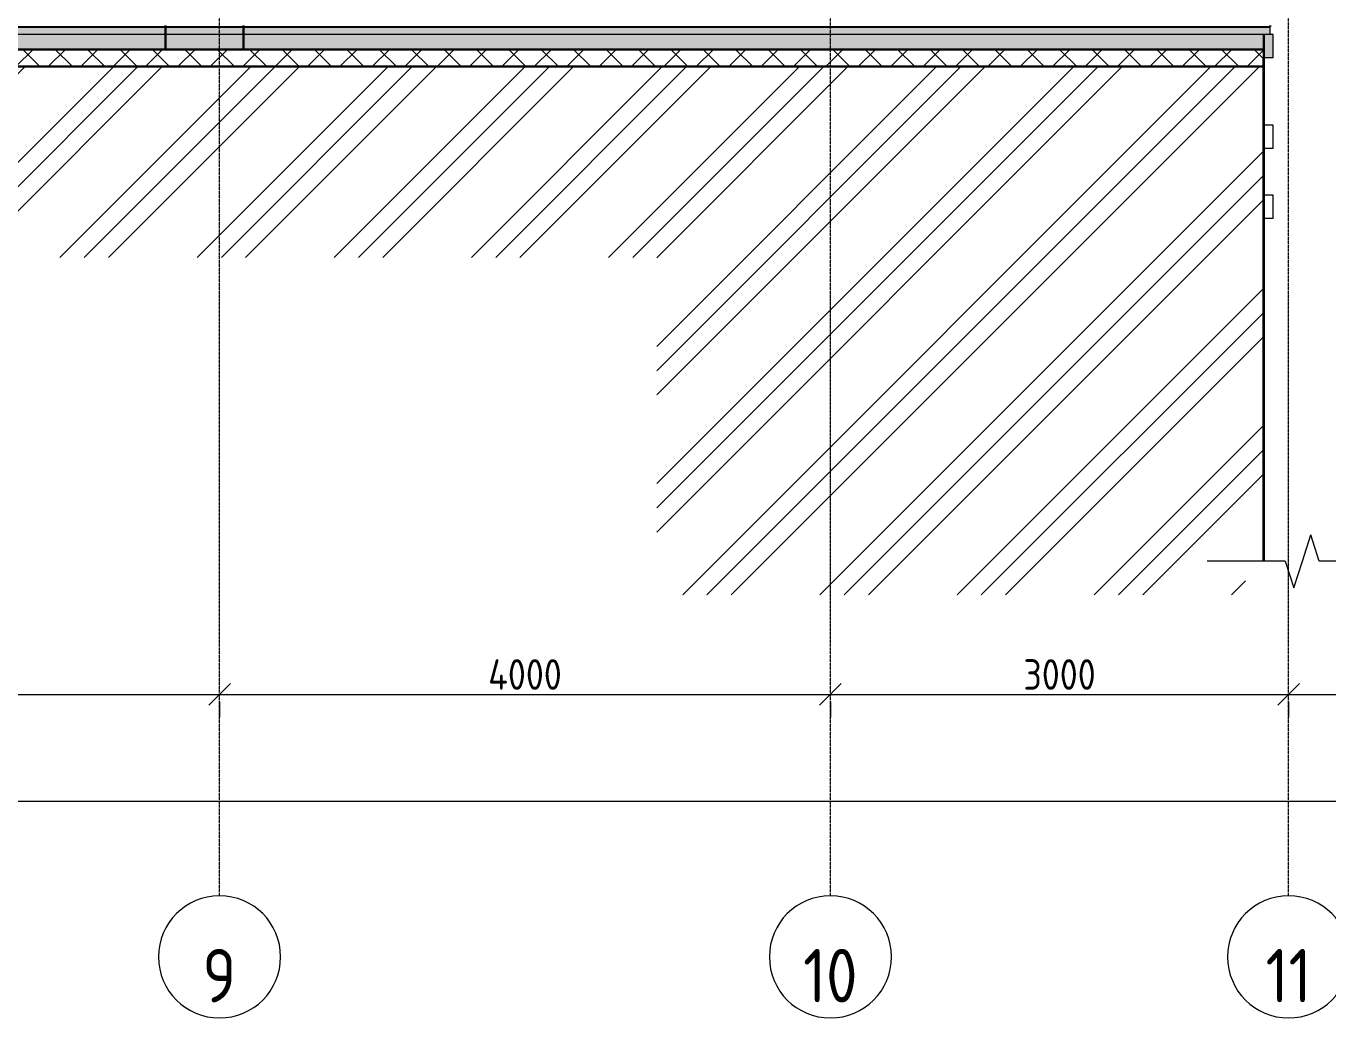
# Model space of a CAD drawing. Header units: millimetres. Extents: x -3929 to 624051, y 52832 to 514950.
# Drawn here: x 597431 to 605955, y 106248 to 112741 of the extents above; entities that cross this region are included whole.
import ezdxf

# ---------------------------------------------------------------- set-up
doc = ezdxf.new("R2010")
doc.units = ezdxf.units.MM
doc.linetypes.add('ADSK_Линия сетки', pattern=[25, 20, -2.5, 0, -2.5])
for name, color, linetype, lineweight in [('Аннотация', 7, 'Continuous', 18), ('Оси', 253, 'Continuous', 9), ('Перекрытие', 7, 'Continuous', 18), ('Размеры', 7, 'Continuous', 9), ('Стены несущие', 7, 'Continuous', 30), ('Узлы', 7, 'Continuous', 18), ('ШТРИХОВКА', 252, 'Continuous', 15)]:
    doc.layers.add(name, color=color, linetype=linetype, lineweight=lineweight)
doc.layers.add('Линии', color=7, linetype='Continuous', lineweight=9, true_color=0x00a600)
doc.styles.add('GOST Common', font='GOST_Common.ttf', dxfattribs={"width": 0.9, "height": 350})
doc.styles.add('GOST Common_4', font='GOST_Common.ttf', dxfattribs={"width": 0.9, "height": 200})
doc.dimstyles.new('ADSK_Основной_2_мм_1', dxfattribs={"dimscale": 304.8, "dimtxt": 201.142999, "dimasz": 0.463911, "dimexe": 0.492126, "dimexo": 0.492126, "dimgap": 0.098425, "dimtad": 1, "dimrnd": 0.01, "dimdsep": 46, "dimtxsty": 'GOST Common_4', "dimblk1": 'OBLIQUE', "dimblk2": 'OBLIQUE', "dimsah": 1, "dimcen": 0.09, "dimdle": 0.492126, "dimazin": 2, "dimtfac": 1, "dimtdec": 4, "dimtix": 1, "dimtmove": 1, "dimatfit": 3, "dimfxl": 1, "dimtvp": 1, "dimtolj": 1, "dimtzin": 0, "dimlwd": 20, "dimlwe": 20, "dimarcsym": 2})
pattern_1 = [(0, (580790.93, 121145.93), (406.4, 101.6), [33.528, -271.272, 33.528, -271.272, -1625.6]), (0, (580790.93, 121145.93), (406.4, 101.6), [-609.6, 33.528, -576.072, 33.528, -271.272, -711.2]), (0, (580790.93, 121145.93), (406.4, 101.6), [-1524, 33.528, -169.672, 33.528, -474.472]), (120, (580943.33, 121196.73), (-291.18818, 301.15272), [33.528, -271.272, 33.528, -271.272, -1625.6]), (120, (580943.33, 121196.73), (-291.18818, 301.15272), [-609.6, 33.528, -576.072, 33.528, -271.272, -711.2]), (120, (580943.33, 121196.73), (-291.18818, 301.15272), [-1524, 33.528, -169.672, 33.528, -474.472]), (240, (580994.13, 121399.93), (-115.21182, -402.75272), [33.528, -271.272, 33.528, -271.272, -1625.6]), (240, (580994.13, 121399.93), (-115.21182, -402.75272), [-609.6, 33.528, -576.072, 33.528, -271.272, -711.2]), (240, (580994.13, 121399.93), (-115.21182, -402.75272), [-1524, 33.528, -169.672, 33.528, -474.472])]

# ---------------------------------------------------------------- blocks, each defined once
blk = doc.blocks.new('Ось сетки - Круг_Ø8 мм-8258-Разрез 1-1')
at = {"layer": 'Оси', "lineweight": 20}
for start, end in [(360, 180), (180, 360)]:
    blk.add_arc((-0.4, -6098.4), 400, start, end, dxfattribs=at)
blk = doc.blocks.new('_Oblique')
at = {"color": 0, "linetype": 'ByBlock', "lineweight": -2}
blk.add_line((-0.5, -0.5), (0.5, 0.5), dxfattribs=at)
blk = doc.blocks.new('*D2835')
at = {"layer": 'Defpoints', "color": 0, "transparency": 16777216}
for p in [(595297.9, 108466.1), (598697.9, 108466.1), (598697.9, 108366.1)]:
    blk.add_point(p, dxfattribs=at)
at = {"layer": 'Размеры', "color": 0, "lineweight": 5, "transparency": 16777216}
for p, q in [((595147.9, 108366.1), (598847.9, 108366.1)), ((595297.9, 108316.1), (595297.9, 108216.1)), ((598697.9, 108316.1), (598697.9, 108216.1))]:
    blk.add_line(p, q, dxfattribs=at)
at = {"layer": 'Размеры', "color": 0, "lineweight": 5, "transparency": 16777216, "xscale": 141.4, "yscale": 141.4, "zscale": 141.4, "rotation": 180}
blk.add_blockref('_Oblique', (595297.9, 108366.1), dxfattribs=at)
at = {"layer": 'Размеры', "color": 0, "lineweight": 5, "transparency": 16777216, "xscale": 141.4, "yscale": 141.4, "zscale": 141.4}
blk.add_blockref('_Oblique', (598697.9, 108366.1), dxfattribs=at)
at = {"layer": 'Размеры', "color": 0, "lineweight": 5, "transparency": 16777216, "insert": (596997.9, 108496.1), "char_height": 200, "width": 625.93, "attachment_point": 5, "style": 'GOST Common_4'}
blk.add_mtext('\\A1;3400', dxfattribs=at)
blk = doc.blocks.new('*D2836')
at = {"layer": 'Defpoints', "color": 0, "transparency": 16777216}
for p in [(598697.9, 108466.1), (602697.9, 108466.1), (602697.9, 108366.1)]:
    blk.add_point(p, dxfattribs=at)
at = {"layer": 'Размеры', "color": 0, "lineweight": 5, "transparency": 16777216}
for p, q in [((598547.9, 108366.1), (602847.9, 108366.1)), ((598697.9, 108316.1), (598697.9, 108216.1)), ((602697.9, 108316.1), (602697.9, 108216.1))]:
    blk.add_line(p, q, dxfattribs=at)
at = {"layer": 'Размеры', "color": 0, "lineweight": 5, "transparency": 16777216, "xscale": 141.4, "yscale": 141.4, "zscale": 141.4, "rotation": 180}
blk.add_blockref('_Oblique', (598697.9, 108366.1), dxfattribs=at)
at = {"layer": 'Размеры', "color": 0, "lineweight": 5, "transparency": 16777216, "xscale": 141.4, "yscale": 141.4, "zscale": 141.4}
blk.add_blockref('_Oblique', (602697.9, 108366.1), dxfattribs=at)
at = {"layer": 'Размеры', "color": 0, "lineweight": 5, "transparency": 16777216, "insert": (600697.9, 108496.1), "char_height": 200, "width": 625.93, "attachment_point": 5, "style": 'GOST Common_4'}
blk.add_mtext('\\A1;4000', dxfattribs=at)
blk = doc.blocks.new('*D2837')
at = {"layer": 'Defpoints', "color": 0, "transparency": 16777216}
for p in [(602697.9, 108466.1), (605697.9, 108466.1), (605697.9, 108366.1)]:
    blk.add_point(p, dxfattribs=at)
at = {"layer": 'Размеры', "color": 0, "lineweight": 5, "transparency": 16777216}
for p, q in [((602547.9, 108366.1), (605847.9, 108366.1)), ((602697.9, 108316.1), (602697.9, 108216.1)), ((605697.9, 108316.1), (605697.9, 108216.1))]:
    blk.add_line(p, q, dxfattribs=at)
at = {"layer": 'Размеры', "color": 0, "lineweight": 5, "transparency": 16777216, "xscale": 141.4, "yscale": 141.4, "zscale": 141.4, "rotation": 180}
blk.add_blockref('_Oblique', (602697.9, 108366.1), dxfattribs=at)
at = {"layer": 'Размеры', "color": 0, "lineweight": 5, "transparency": 16777216, "xscale": 141.4, "yscale": 141.4, "zscale": 141.4}
blk.add_blockref('_Oblique', (605697.9, 108366.1), dxfattribs=at)
at = {"layer": 'Размеры', "color": 0, "lineweight": 5, "transparency": 16777216, "insert": (604197.9, 108496.1), "char_height": 200, "width": 605.475, "attachment_point": 5, "style": 'GOST Common_4'}
blk.add_mtext('\\A1;3000', dxfattribs=at)
blk = doc.blocks.new('*D2838')
at = {"layer": 'Defpoints', "color": 0, "transparency": 16777216}
for p in [(605697.9, 108466.1), (612197.9, 108466.1), (612197.9, 108366.1)]:
    blk.add_point(p, dxfattribs=at)
at = {"layer": 'Размеры', "color": 0, "lineweight": 5, "transparency": 16777216}
for p, q in [((605547.9, 108366.1), (612347.9, 108366.1)), ((605697.9, 108316.1), (605697.9, 108216.1)), ((612197.9, 108316.1), (612197.9, 108216.1))]:
    blk.add_line(p, q, dxfattribs=at)
at = {"layer": 'Размеры', "color": 0, "lineweight": 5, "transparency": 16777216, "xscale": 141.4, "yscale": 141.4, "zscale": 141.4, "rotation": 180}
blk.add_blockref('_Oblique', (605697.9, 108366.1), dxfattribs=at)
at = {"layer": 'Размеры', "color": 0, "lineweight": 5, "transparency": 16777216, "xscale": 141.4, "yscale": 141.4, "zscale": 141.4}
blk.add_blockref('_Oblique', (612197.9, 108366.1), dxfattribs=at)
at = {"layer": 'Размеры', "color": 0, "lineweight": 5, "transparency": 16777216, "insert": (608947.9, 108496.1), "char_height": 200, "width": 605.475, "attachment_point": 5, "style": 'GOST Common_4'}
blk.add_mtext('\\A1;6500', dxfattribs=at)
blk = doc.blocks.new('*D2839')
at = {"layer": 'Defpoints', "color": 0, "transparency": 16777216}
for p in [(550347.9, 107766.1), (612197.9, 107766.1), (612197.9, 107666.1)]:
    blk.add_point(p, dxfattribs=at)
at = {"layer": 'Размеры', "color": 0, "lineweight": 5, "transparency": 16777216}
for p, q in [((550197.9, 107666.1), (612347.9, 107666.1)), ((550347.9, 107616.1), (550347.9, 107516.1)), ((612197.9, 107616.1), (612197.9, 107516.1))]:
    blk.add_line(p, q, dxfattribs=at)
at = {"layer": 'Размеры', "color": 0, "lineweight": 5, "transparency": 16777216, "xscale": 141.4, "yscale": 141.4, "zscale": 141.4, "rotation": 180}
blk.add_blockref('_Oblique', (550347.9, 107666.1), dxfattribs=at)
at = {"layer": 'Размеры', "color": 0, "lineweight": 5, "transparency": 16777216, "xscale": 141.4, "yscale": 141.4, "zscale": 141.4}
blk.add_blockref('_Oblique', (612197.9, 107666.1), dxfattribs=at)
at = {"layer": 'Размеры', "color": 0, "lineweight": 5, "transparency": 16777216, "insert": (581272.9, 107796.1), "char_height": 200, "width": 711.842, "attachment_point": 5, "style": 'GOST Common_4'}
blk.add_mtext('\\A1;61850', dxfattribs=at)

msp = doc.modelspace()

# ---------------------------------------------------------------- hatches: boundary and pattern name
at = {"layer": 'Узлы', "lineweight": 5}
h = msp.add_hatch(dxfattribs=at)
h.set_pattern_fill('FP_45', color=252, style=0, pattern_type=2)
h.set_pattern_definition([(45, (580790.93, 121145.93), (-449.013, 449.013), []), (45, (580949.7, 121145.93), (0, 898.026), []), (45, (580632.2, 121145.93), (0, 898.026), [])])
h.paths.add_polyline_path([(601561.152, 109017.489), (605414.902, 109017.489), (605414.902, 109237.47), (605530.676, 109237.47), (605530.676, 112535.933), (605528.818, 112535.913), (605528.818, 112475.933), (550708.754, 112475.933), (550708.754, 112535.933), (550700.492, 112535.933), (550700.492, 112014.22), (550750.492, 112014.22), (550750.492, 111483.731), (549793.123, 111483.731), (549793.123, 112014.22), (549908.896, 112014.22), (549908.896, 112475.471), (548233.206, 112475.471), (548233.206, 111226.174), (601561.152, 111226.174), (601561.152, 109113.133)])
h.paths.add_polyline_path([(608730.374, 109017.489), (611747.305, 109017.489), (611747.305, 109237.47), (611863.079, 109237.47), (611863.079, 109345.933), (606070.676, 109345.933), (606070.676, 109237.47), (606160.975, 109237.47), (606160.975, 109017.489), (608688.727, 109017.489)])
h.paths.add_polyline_path([(613945.696, 109017.489), (614308.896, 109017.489), (614308.896, 111595.624), (613648.896, 111595.624), (613648.896, 110145.933), (612363.896, 110145.933), (612363.896, 109237.47), (612493.378, 109237.47), (612493.378, 109017.489), (612902.631, 109017.489)])
h = msp.add_hatch(dxfattribs=at)
h.set_pattern_fill('FP_27', color=256, style=0, pattern_type=2)
h.set_pattern_definition([(45, (580790.93, 121145.93), (-106.066, 106.066), []), (135, (580790.93, 121145.93), (-106.066, -106.066), [])])
h.paths.add_polyline_path([(580828.401, 112475.933), (605528.818, 112475.933), (605528.818, 112587.935), (550708.754, 112587.935), (550708.754, 112475.933), (580567.635, 112475.933)])
at = {"layer": 'ШТРИХОВКА'}
h = msp.add_hatch(dxfattribs=at)
h.set_pattern_fill('FP_29', color=252, style=0, pattern_type=2)
h.set_pattern_definition(pattern_1)
h.paths.add_polyline_path([(605536.597, 112685.933), (605577.367, 112685.933), (605577.367, 112730.933), (556957.237, 112730.933), (556957.237, 112685.933), (605470.798, 112685.933)])
h = msp.add_hatch(dxfattribs=at)
h.set_pattern_fill('FP_29', color=252, style=0, pattern_type=2)
h.set_pattern_definition(pattern_1)
h.paths.add_polyline_path([(550700.492, 112535.933), (550708.754, 112535.933), (550708.754, 112587.935), (605528.818, 112587.935), (605528.818, 112535.933), (605597.367, 112536.65), (605597.367, 112685.933), (550700.492, 112685.933), (550700.492, 112644.64)])

# ---------------------------------------------------------------- linework, layer by layer
at = {"layer": 'Аннотация'}
for p, q in [((605787.939, 109237.47), (605842.939, 109410.675)), ((605897.939, 109237.47), (605842.939, 109410.675)), ((605897.939, 109237.47), (605842.939, 109410.675)), ((605464.902, 109237.47), (605164.902, 109237.47)), ((605675.321, 109237.47), (605464.902, 109237.47)), ((605675.321, 109237.47), (605731.63, 109064.17)), ((605675.321, 109237.47), (605731.63, 109064.17)), ((605731.63, 109064.17), (605787.939, 109237.47)), ((605731.63, 109064.17), (605787.939, 109237.47)), ((606110.975, 109237.47), (605897.939, 109237.47))]:
    msp.add_line(p, q, dxfattribs=at)
at = {"layer": 'Линии', "color": 7, "lineweight": 30}
for p, q in [((605528.818, 112587.935), (550708.754, 112587.935)), ((550708.754, 112475.933), (605528.818, 112475.933))]:
    msp.add_line(p, q, dxfattribs=at)
at = {"layer": 'Линии', "color": 7}
for p, q in [((605530.676, 112535.933), (605528.818, 112535.933)), ((605530.676, 109237.47), (605530.676, 112535.933))]:
    msp.add_line(p, q, dxfattribs=at)
at = {"layer": 'Оси', "linetype": 'ADSK_Линия сетки'}
for p, q in [((598697.926, 107047.558), (598697.926, 114047.305)), ((602697.926, 107047.558), (602697.926, 114047.305)), ((605697.926, 107047.558), (605697.926, 114047.305))]:
    msp.add_line(p, q, dxfattribs=at)
at = {"layer": 'Перекрытие', "lineweight": 20}
for p, q in [((605577.367, 112736.933), (556957.237, 112736.933)), ((605597.367, 112685.933), (550700.492, 112685.933)), ((605597.367, 112535.933), (605597.367, 112685.933)), ((605530.676, 112535.933), (605597.367, 112535.933)), ((605597.367, 112092.544), (605530.676, 112092.544)), ((605597.367, 111942.544), (605597.367, 112092.544)), ((605530.676, 111942.544), (605597.367, 111942.544)), ((605597.503, 111633.72), (605530.676, 111633.72)), ((605597.503, 111483.72), (605597.503, 111633.72)), ((605530.676, 111483.72), (605597.503, 111483.72))]:
    msp.add_line(p, q, dxfattribs=at)
at = {"layer": 'Перекрытие'}
for p, q in [((605577.367, 112730.933), (556957.237, 112730.933)), ((605577.367, 112685.933), (605577.367, 112736.933))]:
    msp.add_line(p, q, dxfattribs=at)
at = {"layer": 'Стены несущие', "lineweight": 30}
for p, q in [((598345.093, 112745.933), (598345.093, 112587.935)), ((598855.093, 112587.935), (598855.093, 112745.933)), ((605577.367, 112745.933), (605577.367, 112736.933)), ((605536.597, 112685.933), (605536.597, 109237.47))]:
    msp.add_line(p, q, dxfattribs=at)

# ---------------------------------------------------------------- block references
at = {"layer": 'Оси', "lineweight": 20}
for p in [(598698.36, 112745.933), (602698.36, 112745.933), (605698.36, 112745.933)]:
    msp.add_blockref('Ось сетки - Круг_Ø8 мм-8258-Разрез 1-1', p, dxfattribs=at)

# ---------------------------------------------------------------- texts
at = {"layer": 'Оси', "char_height": 350, "attachment_point": 5, "line_spacing_factor": 1.022766, "style": 'GOST Common'}
for s, insert, width in [('\\pxqc,t0.25714,0.51429,0.77143,1.02857,1.28571,1.54286,1.8,2.05714,2.31429,2.57143,2.82857,3.08571,3.34286,3.6,3.85714,4.11429,4.37143,4.62857,4.88571,5.14286,5.4,5.65714,5.91429,6.17143,6.42857,6.68571,6.94286,7.2,7.45714,7.71429,7.97143,8.22857;{9}', (598697.095, 106524.653), 232.2), ('\\pxqc,t0.25714,0.51429,0.77143,1.02857,1.28571,1.54286,1.8,2.05714,2.31429,2.57143,2.82857,3.08571,3.34286,3.6,3.85714,4.11429,4.37143,4.62857,4.88571,5.14286,5.4,5.65714,5.91429,6.17143,6.42857,6.68571,6.94286,7.2,7.45714,7.71429,7.97143,8.22857;{10}', (602697.095, 106524.653), 387), ('\\pxqc,t0.25714,0.51429,0.77143,1.02857,1.28571,1.54286,1.8,2.05714,2.31429,2.57143,2.82857,3.08571,3.34286,3.6,3.85714,4.11429,4.37143,4.62857,4.88571,5.14286,5.4,5.65714,5.91429,6.17143,6.42857,6.68571,6.94286,7.2,7.45714,7.71429,7.97143,8.22857;{11}', (605697.095, 106524.653), 315.9)]:
    msp.add_mtext(s, dxfattribs=dict(at, insert=insert, width=width))

# ---------------------------------------------------------------- dimensions: what is measured, and where the dimension line sits
at = {"layer": 'Размеры', "lineweight": 5}
for base, p1, p2, override, picture, middle in [((598697.926, 108366.147), (595297.926, 108466.132), (598697.926, 108466.132), {"dimpost": '<>', "dimfxl": 3400, "dimlwd": 5, "dimlwe": 5}, '*D2835', (596997.926, 108496.147)), ((602697.926, 108366.147), (598697.926, 108466.132), (602697.926, 108466.132), {"dimpost": '<>', "dimfxl": 4000, "dimlwd": 5, "dimlwe": 5}, '*D2836', (600697.926, 108496.147)), ((605697.926, 108366.147), (602697.926, 108466.132), (605697.926, 108466.132), {"dimpost": '<>', "dimfxl": 3000, "dimlwd": 5, "dimlwe": 5}, '*D2837', (604197.926, 108496.147)), ((612197.926, 108366.147), (605697.926, 108466.132), (612197.926, 108466.132), {"dimpost": '<>', "dimfxl": 6500, "dimlwd": 5, "dimlwe": 5}, '*D2838', (608947.926, 108496.147)), ((612197.926, 107666.147), (550347.926, 107766.132), (612197.926, 107766.132), {"dimpost": '<>', "dimfxl": 61850, "dimlwd": 5, "dimlwe": 5}, '*D2839', (581272.926, 107796.147))]:
    dim = msp.add_linear_dim(base=base, p1=p1, p2=p2, dimstyle='ADSK_Основной_2_мм_1', override=override, dxfattribs=at)
    dim.commit()
    dim.dimension.update_dxf_attribs({"geometry": picture, "text_midpoint": middle})

doc.saveas('drawing.dxf')
